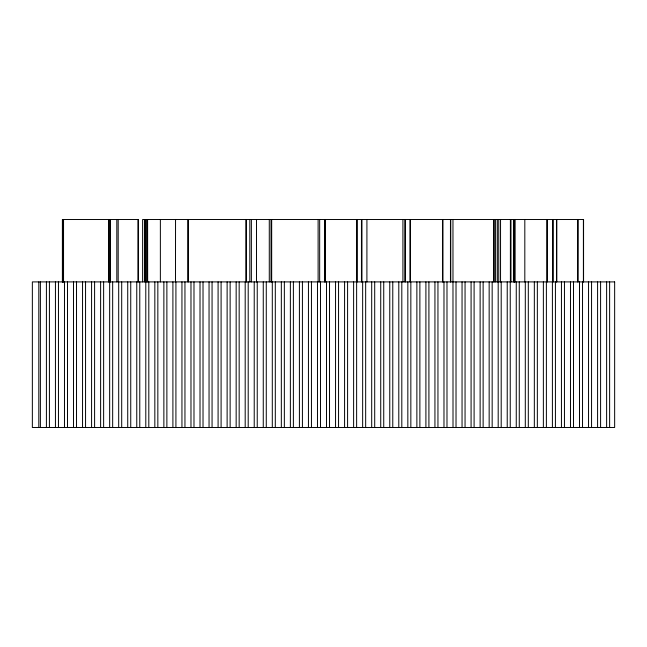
<?xml version="1.0" encoding="UTF-8"?>
<svg xmlns="http://www.w3.org/2000/svg" width="647" height="647" viewBox="0 0 647 647"><rect width="100%" height="100%" fill="white"/><g stroke="black" fill="none" stroke-linecap="round" stroke-linejoin="round"><path stroke-width="0.97" d="M609.628 281.906L609.628 427.481M606.619 281.906L606.619 427.481M600.594 281.906L600.594 427.481M597.585 281.906L597.585 427.481M591.56 281.906L591.56 427.481M588.544 281.906L588.544 427.481M583.562 281.906L583.562 219.519L142.623 219.519L142.623 281.906M583.4 219.519L583.4 281.906M582.526 281.906L582.526 427.481M579.51 281.906L579.51 427.481M578.135 219.519L578.135 281.906M577.642 219.519L577.561 281.906M573.485 281.906L573.485 427.481M570.476 281.906L570.476 427.481M564.451 281.906L564.451 427.481M561.442 281.906L561.442 427.481M556.711 219.519L556.711 281.906M556.63 219.519L556.63 281.906M555.417 281.906L555.417 427.481M553.306 219.519L553.306 281.906M552.53 219.519L552.53 281.906M552.401 281.906L552.401 427.481M547.305 219.519L547.305 281.906M546.861 219.519L546.861 281.906M546.383 281.906L546.383 427.481M543.367 281.906L543.367 427.481M537.342 281.906L537.342 427.481M534.333 281.906L534.333 427.481M528.308 281.906L528.308 427.481M525.299 281.906L525.299 427.481M524.814 219.519L524.814 281.906M519.274 281.906L519.274 427.481M516.257 281.906L516.257 427.481M514.931 219.519L514.931 281.906M514.697 219.519L514.697 281.906M514.389 219.519L514.389 281.906M514.3 219.519L514.26 281.906M514.147 219.519L514.147 281.906M513.459 219.519L513.459 281.906M510.968 219.519L510.968 281.906M510.386 219.519L510.386 281.906M510.24 281.906L510.24 427.481M507.224 281.906L507.224 427.481M501.199 281.906L501.199 427.481M500.543 219.519L500.543 281.906M498.764 219.519L498.764 281.906M498.19 281.906L498.19 427.481M497.341 219.519L497.341 281.906M495.602 219.519L495.602 281.906M494.251 219.519L494.251 281.906M493.58 219.519L493.58 281.906M492.165 281.906L492.165 427.481M489.156 281.906L489.156 427.481M483.131 281.906L483.131 427.481M480.123 281.906L480.123 427.481M474.097 281.906L474.097 427.481M471.081 281.906L471.081 427.481M465.056 281.906L465.056 427.481M462.047 281.906L462.047 427.481M456.022 281.906L456.022 427.481M453.013 427.481L452.965 219.519M450.757 219.519L450.757 281.906M450.458 219.519L450.458 281.906M446.988 281.906L446.988 427.481M443.979 281.906L443.979 427.481M442.969 219.519L442.969 281.906M442.483 219.519L442.483 281.906M437.954 281.906L437.954 427.481M434.938 281.906L434.938 427.481M428.912 281.906L428.912 427.481M425.904 281.906L425.904 427.481M419.879 281.906L419.879 427.481M416.87 281.906L416.87 427.481M410.845 281.906L410.845 427.481M410.424 219.519L410.424 281.906M409.988 219.519L409.988 281.906M407.836 281.906L407.836 427.481M405.313 219.519L405.313 281.906M404.941 219.519L404.941 281.906M402.919 219.519L402.919 281.906M401.811 281.906L401.811 427.481M398.795 281.906L398.795 427.481M392.778 281.906L392.778 427.481M389.761 281.906L389.761 427.481M383.736 281.906L383.736 427.481M380.727 281.906L380.727 427.481M374.702 281.906L374.702 427.481M371.693 281.906L371.693 427.481M366.922 219.519L366.906 281.906M365.668 281.906L365.668 427.481M362.652 281.906L362.652 427.481M361.948 219.519L361.948 281.906M361.455 219.519L361.455 281.906M357.338 219.519L357.338 281.906M356.634 281.906L356.634 427.481M356.554 219.519L356.554 281.906M353.618 281.906L353.618 427.481M347.593 281.906L347.593 427.481M344.584 281.906L344.584 427.481M338.559 281.906L338.559 427.481M335.55 281.906L335.55 427.481M329.525 281.906L329.525 427.481M326.509 281.906L326.509 427.481M325.223 219.519L325.223 281.906M325.109 219.519L325.109 281.906M324.568 219.519L324.568 281.906M320.491 281.906L320.491 427.481M319.667 219.519L319.667 281.906M318.114 219.519L318.114 281.906M317.475 281.906L317.475 427.481M311.45 281.906L311.45 427.481M308.441 281.906L308.441 427.481M302.416 281.906L302.416 427.481M299.407 281.906L299.407 427.481M293.382 281.906L293.382 427.481M290.366 281.906L290.366 427.481M284.348 281.906L284.348 427.481M281.332 281.906L281.332 427.481M275.307 281.906L275.307 427.481M272.298 281.906L272.298 427.481M271.675 219.519L271.675 281.906M271.02 219.519L271.02 281.906M269.281 219.519L269.281 281.906M266.273 281.906L266.273 427.481M263.264 281.906L263.264 427.481M257.239 281.906L257.239 427.481M256.511 219.519L256.511 281.906M254.222 281.906L254.222 427.481M251.368 219.519L251.368 281.906M249.815 219.519L249.815 281.906M248.205 281.906L248.205 427.481M246.256 219.519L246.256 281.906M246.03 219.519L246.03 281.906M245.189 281.906L245.189 427.481M239.164 281.906L239.164 427.481M236.155 281.906L236.155 427.481M230.13 281.906L230.13 427.481M227.121 281.906L227.121 427.481M221.096 281.906L221.096 427.481M218.088 281.906L218.088 427.481M212.062 281.906L212.062 427.481M209.046 281.906L209.046 427.481M203.021 281.906L203.021 427.481M200.012 281.906L200.012 427.481M193.987 281.906L193.987 427.481M190.978 281.906L190.978 427.481M188.18 219.519L188.18 281.906M187.978 219.519L187.978 281.906M184.953 281.906L184.953 427.481M181.944 281.906L181.944 427.481M175.919 281.906L175.919 427.481M175.547 219.519L175.491 281.906M172.903 281.906L172.903 427.481M166.877 281.906L166.877 427.481M163.869 281.906L163.869 427.481M160.367 219.519L160.367 281.906M157.844 281.906L157.844 427.481M154.835 281.906L154.835 427.481M148.81 281.906L148.81 427.481M147.605 219.519L147.662 281.906M146.837 219.519L146.837 281.906M145.801 427.481L145.785 219.519M145.397 219.519L145.397 281.906M144.459 219.519L144.459 281.906M139.776 281.906L139.776 427.481M138.49 281.906L138.49 219.519L62.387 219.519L62.387 281.906M137.908 219.519L137.908 281.906M136.76 281.906L136.76 427.481M130.743 281.906L130.743 427.481M127.726 281.906L127.726 427.481M121.701 281.906L121.701 427.481M118.692 281.906L118.692 427.481M118.183 219.519L118.183 281.906M116.816 219.519L116.816 281.906M112.667 281.906L112.667 427.481M110.322 219.519L110.322 281.906M110.039 219.519L110.039 281.906M109.658 281.906L109.658 427.481M108.817 219.519L108.817 281.906M108.575 219.519L108.575 281.906M103.633 281.906L103.633 427.481M100.617 281.906L100.617 427.481M94.599 281.906L94.599 427.481M91.583 281.906L91.583 427.481M85.558 281.906L85.558 427.481M82.549 281.906L82.549 427.481M76.524 281.906L76.524 427.481M73.515 281.906L73.515 427.481M67.49 281.906L67.49 427.481M64.474 281.906L64.474 427.481M63.543 219.519L63.543 281.906M63.042 219.519L63.042 281.906M63.002 219.519L63.002 281.906M62.775 219.519L62.775 281.906M58.456 281.906L58.456 427.481M55.44 281.906L55.44 427.481M49.415 281.906L49.415 427.481M46.406 281.906L46.406 427.481M40.381 281.906L40.381 427.481M38.804 281.906L38.804 427.481M614.65 281.906L32.35 281.906L32.35 427.481L614.65 427.481L614.65 281.906"/></g></svg>
